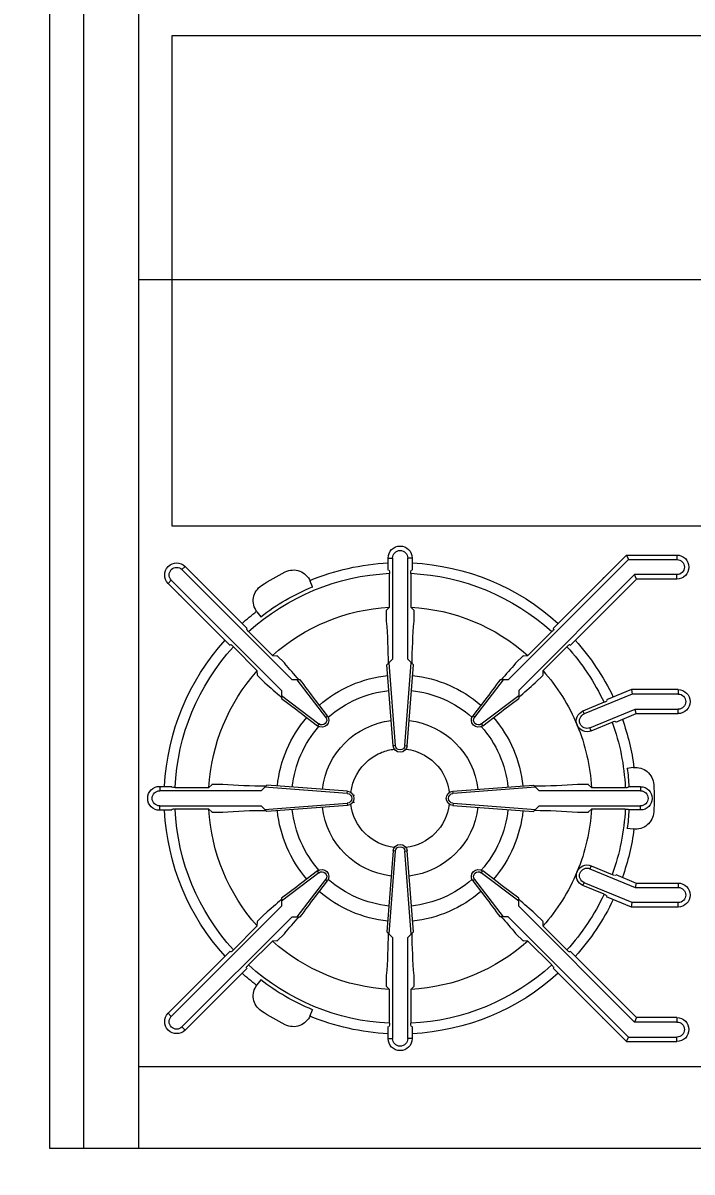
# Model space of a CAD drawing. Header units: inches. Extents: x -28708 to -16583, y 64755 to 66587.
# Drawn here: x -24711.7 to -24697.88, y 66130.5 to 66154.26 of the extents above; entities that cross this region are included whole.
import ezdxf

# ---------------------------------------------------------------- set-up
doc = ezdxf.new("R2010")
doc.units = ezdxf.units.IN
doc.header["$LTSCALE"] = 20
doc.header["$MEASUREMENT"] = 0
doc.linetypes.add('Ceter', pattern=[20, 6, -3, 2, -3, 6])
doc.linetypes.add('Solid', pattern=[0])
doc.layers.add('DIM', color=2, linetype='Continuous')
doc.layers.add('FIXTURES_ INTERIOR', color=1, linetype='Continuous', lineweight=5)
doc.layers.add('SPSHAPE_OUTLINE', color=7, linetype='Continuous', lineweight=0)
doc.styles.add('0.25 INCH', font='arial.ttf', dxfattribs={"height": 4})
doc.styles.add('Arial', font='arial.ttf')
doc.dimstyles.new('0.25 INCH', dxfattribs={"dimtxt": 4, "dimasz": 5, "dimexe": 3, "dimexo": 2, "dimgap": 1.5, "dimtad": 1, "dimdec": 3, "dimzin": 3, "dimdsep": 46, "dimlunit": 4, "dimtxsty": '0.25 INCH', "dimblk": 'ARCHTICK', "dimcen": 0.09, "dimclrd": 95, "dimclre": 8, "dimclrt": 30, "dimadec": 0, "dimazin": 0, "dimtfac": 0.65, "dimtdec": 3, "dimtofl": 0, "dimtmove": 2, "dimatfit": 3, "dimfxl": 0.18, "dimfrac": 1, "dimtolj": 1, "dimtzin": 0, "dimlwd": -1, "dimlwe": -1, "dimarcsym": 0})

# ---------------------------------------------------------------- blocks, each defined once
blk = doc.blocks.new('SP18')
at = {"layer": 'FIXTURES_ INTERIOR', "linetype": 'Solid'}
for p, q in [((-5.078, 3.032), (-5.078, 25.354)), ((5.055, 25.354), (5.055, 3.032)), ((-17.946, 0.5), (-17.946, 25.133)), ((-16.258, 2.341), (-16.258, 25.133)), ((-8.802, 13.723), (-8.802, 13.725)), ((-15.74, 12.426), (-15.74, 13.466)), ((-15.74, 13.466), (-15.648, 13.466)), ((-15.648, 12.464), (-15.648, 13.466)), ((-15.336, 13.466), (-15.336, 12.593)), ((-15.244, 13.466), (-15.336, 13.466)), ((-15.244, 13.466), (-15.244, 12.631)), ((-12.959, 13.493), (-12.959, 12.526)), ((-12.959, 13.493), (-12.867, 13.493)), ((-12.867, 13.493), (-12.867, 12.545)), ((-12.555, 12.607), (-12.555, 13.493)), ((-12.463, 13.493), (-12.555, 13.493)), ((-12.463, 12.625), (-12.463, 13.493)), ((-8.959, 12.625), (-8.959, 13.493)), ((-8.959, 13.493), (-8.867, 13.493)), ((-8.867, 12.607), (-8.867, 13.493)), ((-8.555, 13.493), (-8.555, 12.545)), ((-8.463, 13.493), (-8.555, 13.493)), ((-8.463, 13.493), (-8.463, 12.526)), ((-6.177, 13.466), (-6.177, 12.631)), ((-6.177, 13.466), (-6.085, 13.466)), ((-6.085, 13.466), (-6.085, 12.593)), ((-5.773, 12.464), (-5.773, 13.466)), ((-5.681, 13.466), (-5.773, 13.466)), ((-5.681, 12.426), (-5.681, 13.466)), ((-15.244, 12.631), (-15.336, 12.593)), ((-15.336, 12.593), (-12.943, 10.2)), ((-15.244, 12.631), (-13.873, 11.26)), ((-12.463, 12.625), (-12.555, 12.607)), ((-12.167, 11.67), (-12.555, 12.607)), ((-12.288, 12.203), (-12.463, 12.625)), ((-10.952, 12.716), (-10.952, 12.475)), ((-10.952, 12.716), (-10.867, 12.716)), ((-10.867, 10.622), (-10.867, 12.716)), ((-10.555, 12.716), (-10.555, 10.622)), ((-10.469, 12.716), (-10.555, 12.716)), ((-10.469, 12.475), (-10.469, 12.716)), ((-9.255, 11.67), (-8.867, 12.607)), ((-9.133, 12.203), (-8.959, 12.625)), ((-8.959, 12.625), (-8.867, 12.607)), ((-8.479, 10.2), (-6.085, 12.593)), ((-6.177, 12.631), (-7.548, 11.26)), ((-6.177, 12.631), (-6.085, 12.593)), ((-15.74, 12.426), (-15.648, 12.464)), ((-14.224, 10.909), (-15.74, 12.426)), ((-13.163, 9.979), (-15.648, 12.464)), ((-12.959, 12.526), (-12.867, 12.545)), ((-12.959, 12.526), (-12.746, 12.013)), ((-12.867, 12.545), (-12.455, 11.55)), ((-11.328, 12.44), (-11.345, 12.566)), ((-11.328, 12.44), (-11.335, 12.432)), ((-10.952, 12.475), (-10.938, 12.461)), ((-10.932, 12.4), (-10.932, 11.701)), ((-10.489, 11.701), (-10.489, 12.4)), ((-10.483, 12.461), (-10.469, 12.475)), ((-10.076, 12.566), (-10.093, 12.44)), ((-10.087, 12.432), (-10.093, 12.44)), ((-8.555, 12.545), (-8.967, 11.55)), ((-8.463, 12.526), (-8.675, 12.013)), ((-8.463, 12.526), (-8.555, 12.545)), ((-5.773, 12.464), (-8.258, 9.979)), ((-7.198, 10.909), (-5.681, 12.426)), ((-5.681, 12.426), (-5.773, 12.464)), ((-12.304, 12.19), (-12.301, 12.198)), ((-12.106, 11.695), (-12.286, 12.13)), ((-9.315, 11.695), (-9.135, 12.13)), ((-9.117, 12.19), (-9.121, 12.198)), ((-12.734, 12.019), (-12.725, 12.016)), ((-12.696, 11.961), (-12.516, 11.525)), ((-8.725, 11.961), (-8.906, 11.525)), ((-8.688, 12.019), (-8.696, 12.016)), ((-12.106, 11.695), (-12.167, 11.67)), ((-10.932, 11.701), (-10.991, 11.638)), ((-10.431, 11.638), (-10.489, 11.701)), ((-9.315, 11.695), (-9.255, 11.67)), ((-12.516, 11.525), (-12.455, 11.55)), ((-10.998, 11.41), (-10.998, 11.637)), ((-10.423, 11.637), (-10.423, 11.41)), ((-8.906, 11.525), (-8.967, 11.55)), ((-13.883, 11.251), (-13.883, 11.242)), ((-13.844, 11.194), (-13.349, 10.699)), ((-7.578, 11.194), (-8.072, 10.699)), ((-7.538, 11.251), (-7.538, 11.242)), ((-14.205, 10.92), (-14.214, 10.92)), ((-13.663, 10.386), (-14.157, 10.88)), ((-13.264, 10.697), (-13.349, 10.699)), ((-13.258, 10.701), (-13.097, 10.54)), ((-8.324, 10.54), (-8.163, 10.701)), ((-8.072, 10.699), (-8.157, 10.697)), ((-7.759, 10.386), (-7.264, 10.88)), ((-7.216, 10.92), (-7.207, 10.92)), ((-10.867, 10.622), (-10.984, 10.505)), ((-10.856, 8.836), (-10.984, 10.505)), ((-10.81, 8.84), (-10.941, 10.548)), ((-10.481, 10.548), (-10.611, 8.84)), ((-10.565, 8.836), (-10.438, 10.505)), ((-10.555, 10.622), (-10.438, 10.505)), ((-13.504, 10.134), (-13.665, 10.295)), ((-13.663, 10.386), (-13.66, 10.3)), ((-7.757, 10.295), (-7.918, 10.134)), ((-7.761, 10.3), (-7.759, 10.386)), ((-13.163, 9.979), (-13.163, 9.811)), ((-12.943, 10.2), (-12.774, 10.2)), ((-12.838, 10.2), (-12.249, 9.425)), ((-9.173, 9.425), (-8.583, 10.2)), ((-8.479, 10.2), (-8.647, 10.2)), ((-8.258, 9.979), (-8.258, 9.811)), ((-12.389, 9.285), (-13.163, 9.875)), ((-12.46, 9.779), (-12.212, 9.453)), ((-9.209, 9.453), (-8.961, 9.779)), ((-8.258, 9.875), (-9.032, 9.285)), ((-12.417, 9.249), (-12.743, 9.497)), ((-12.389, 9.285), (-12.417, 9.249)), ((-12.249, 9.425), (-12.212, 9.453)), ((-9.173, 9.425), (-9.209, 9.453)), ((-9.032, 9.285), (-9.005, 9.249)), ((-8.678, 9.497), (-9.005, 9.249)), ((-10.81, 8.84), (-10.856, 8.836)), ((-10.611, 8.84), (-10.565, 8.836)), ((-15.68, 7.995), (-15.68, 7.903)), ((-15.431, 7.995), (-15.68, 7.995)), ((-15.68, 7.903), (-13.586, 7.903)), ((-15.425, 7.975), (-15.431, 7.981)), ((-14.664, 7.969), (-15.363, 7.969)), ((-14.602, 8.027), (-14.664, 7.969)), ((-14.601, 8.035), (-14.373, 8.035)), ((-13.586, 7.903), (-13.469, 8.02)), ((-13.512, 7.977), (-11.803, 7.847)), ((-13.469, 8.02), (-11.799, 7.893)), ((-11.803, 7.847), (-11.799, 7.893)), ((-9.622, 7.893), (-7.953, 8.02)), ((-9.618, 7.847), (-9.622, 7.893)), ((-9.618, 7.847), (-7.91, 7.977)), ((-7.953, 8.02), (-7.836, 7.903)), ((-7.836, 7.903), (-5.742, 7.903)), ((-7.048, 8.035), (-6.821, 8.035)), ((-6.757, 7.969), (-6.82, 8.027)), ((-6.058, 7.969), (-6.757, 7.969)), ((-5.99, 7.981), (-5.997, 7.975)), ((-5.742, 7.995), (-5.991, 7.995)), ((-5.742, 7.995), (-5.742, 7.903)), ((-11.803, 7.648), (-13.512, 7.517)), ((-11.803, 7.648), (-11.799, 7.602)), ((-9.618, 7.648), (-9.622, 7.602)), ((-7.91, 7.517), (-9.618, 7.648)), ((-13.586, 7.591), (-15.68, 7.591)), ((-15.68, 7.499), (-15.68, 7.591)), ((-15.68, 7.499), (-15.431, 7.499)), ((-15.431, 7.513), (-15.425, 7.52)), ((-15.363, 7.526), (-14.664, 7.526)), ((-14.664, 7.526), (-14.602, 7.467)), ((-14.373, 7.46), (-14.601, 7.46)), ((-13.469, 7.474), (-13.586, 7.591)), ((-11.799, 7.602), (-13.469, 7.474)), ((-9.622, 7.602), (-7.953, 7.474)), ((-7.836, 7.591), (-7.953, 7.474)), ((-5.742, 7.591), (-7.836, 7.591)), ((-6.821, 7.46), (-7.048, 7.46)), ((-6.82, 7.467), (-6.757, 7.526)), ((-6.757, 7.526), (-6.058, 7.526)), ((-5.997, 7.52), (-5.99, 7.513)), ((-5.991, 7.499), (-5.742, 7.499)), ((-5.742, 7.499), (-5.742, 7.591)), ((-10.856, 6.658), (-10.984, 4.989)), ((-10.941, 4.946), (-10.81, 6.655)), ((-10.81, 6.655), (-10.856, 6.658)), ((-10.611, 6.655), (-10.565, 6.658)), ((-10.611, 6.655), (-10.481, 4.946)), ((-10.565, 6.658), (-10.438, 4.989)), ((-13.163, 5.62), (-12.389, 6.209)), ((-12.743, 5.998), (-12.417, 6.246)), ((-12.389, 6.209), (-12.417, 6.246)), ((-9.032, 6.209), (-9.005, 6.246)), ((-9.032, 6.209), (-8.258, 5.62)), ((-9.005, 6.246), (-8.678, 5.998)), ((-15.08, 5.945), (-15.084, 5.936)), ((-12.249, 6.069), (-12.838, 5.295)), ((-12.212, 6.041), (-12.46, 5.715)), ((-12.249, 6.069), (-12.212, 6.041)), ((-9.173, 6.069), (-9.209, 6.041)), ((-8.961, 5.715), (-9.209, 6.041)), ((-8.583, 5.295), (-9.173, 6.069)), ((-6.337, 5.936), (-6.341, 5.945)), ((-15.201, 5.887), (-15.084, 5.936)), ((-6.337, 5.936), (-6.22, 5.887)), ((-15.439, 3.239), (-13.163, 5.515)), ((-13.163, 5.515), (-13.163, 5.684)), ((-8.258, 5.684), (-8.258, 5.515)), ((-8.258, 5.515), (-5.982, 3.239)), ((-12.943, 5.295), (-15.219, 3.018)), ((-13.665, 5.2), (-13.504, 5.361)), ((-12.774, 5.295), (-12.943, 5.295)), ((-8.479, 5.295), (-8.647, 5.295)), ((-6.203, 3.018), (-8.479, 5.295)), ((-7.918, 5.361), (-7.757, 5.2)), ((-14.157, 4.614), (-13.663, 5.109)), ((-13.66, 5.194), (-13.663, 5.109)), ((-7.759, 5.109), (-7.761, 5.194)), ((-7.264, 4.614), (-7.759, 5.109)), ((-14.466, 4.866), (-14.567, 4.788)), ((-14.466, 4.866), (-14.456, 4.864)), ((-13.349, 4.795), (-13.844, 4.301)), ((-13.349, 4.795), (-13.264, 4.798)), ((-13.097, 4.954), (-13.258, 4.793)), ((-10.867, 4.872), (-10.984, 4.989)), ((-10.867, 2.778), (-10.867, 4.872)), ((-10.438, 4.989), (-10.555, 4.872)), ((-10.555, 4.872), (-10.555, 2.778)), ((-8.163, 4.793), (-8.324, 4.954)), ((-8.157, 4.798), (-8.072, 4.795)), ((-8.072, 4.795), (-7.578, 4.301)), ((-6.966, 4.864), (-6.955, 4.866)), ((-6.855, 4.788), (-6.955, 4.866)), ((-15.504, 3.304), (-14.224, 4.585)), ((-14.214, 4.575), (-14.205, 4.575)), ((-7.207, 4.575), (-7.216, 4.575)), ((-5.917, 3.304), (-7.198, 4.585)), ((-13.873, 4.234), (-15.154, 2.953)), ((-13.883, 4.253), (-13.883, 4.244)), ((-10.998, 3.857), (-10.998, 4.085)), ((-10.423, 4.085), (-10.423, 3.857)), ((-7.548, 4.234), (-6.267, 2.953)), ((-7.538, 4.253), (-7.538, 4.244)), ((-10.991, 3.856), (-10.932, 3.794)), ((-10.489, 3.794), (-10.431, 3.856)), ((-10.932, 3.794), (-10.932, 3.095)), ((-10.489, 3.095), (-10.489, 3.794)), ((-15.504, 3.304), (-15.439, 3.239)), ((-5.917, 3.304), (-5.982, 3.239)), ((-15.154, 2.953), (-15.219, 3.018)), ((-10.959, 3.027), (-10.959, 2.778)), ((-10.938, 3.033), (-10.945, 3.027)), ((-10.477, 3.027), (-10.483, 3.033)), ((-10.463, 2.778), (-10.463, 3.027)), ((-6.267, 2.953), (-6.203, 3.018)), ((5.055, 3.032), (-5.078, 3.032)), ((-10.959, 2.778), (-10.867, 2.778)), ((-10.463, 2.778), (-10.555, 2.778)), ((17.977, 2.341), (-17.946, 2.341)), ((-17.946, 1.212), (17.977, 1.212)), ((17.977, 0.5), (-17.946, 0.5))]:
    blk.add_line(p, q, dxfattribs=at)
for centre, radius, start, end in [((-15.492, 13.466), 0.248, 0, 180), ((-15.492, 13.466), 0.156, 0, 180), ((-12.711, 13.493), 0.248, 0, 180), ((-12.711, 13.493), 0.156, 0, 180), ((-8.711, 13.493), 0.248, 0, 180), ((-8.711, 13.493), 0.156, 0, 180), ((-5.929, 13.466), 0.248, 0, 180), ((-5.929, 13.466), 0.156, 0, 180), ((-10.973, 12.615), 0.375, 93.1214, 187.54), ((-10.711, 7.749), 5.248, 86.9091, 93.0882), ((-10.711, 12.716), 0.241, 0, 180), ((-10.711, 12.716), 0.156, 0, 180), ((-10.448, 12.615), 0.375, 352.46, 86.9141), ((-10.709, 7.742), 4.88, 97.5063, 109.5806), ((-10.707, 7.726), 4.679, 92.764, 109.728), ((-10.727, 7.941), 4.54, 92.8429, 97.6158), ((-11.242, 12.404), 0.31, 359.1347, 11.2295), ((-10.359, 12.421), 0.132, 160.4179, 189.322), ((-10.71, 7.748), 4.657, 70.2323, 87.2774), ((-10.694, 7.941), 4.54, 82.3842, 87.1571), ((-10.712, 7.742), 4.88, 70.4194, 82.4937), ((-15.092, 12.116), 0.259, 37.8941, 52.0294), ((-10.734, 7.782), 4.834, 115.348, 132.1589), ((-12.178, 12.198), 0.127, 188.6621, 212.3101), ((-9.41, 12.25), 0.3, 336.4621, 347.833), ((-10.714, 7.744), 4.88, 47.9187, 64.5708), ((-6.35, 12.137), 0.23, 127.0416, 142.9584), ((-15.08, 12.129), 0.259, 217.9706, 232.1059), ((-10.723, 7.767), 4.635, 115.1909, 132.3189), ((-12.967, 11.856), 0.29, 21.1072, 33.5958), ((-8.597, 11.931), 0.132, 138.7133, 166.8208), ((-10.71, 7.748), 4.657, 47.722, 64.7687), ((-6.342, 12.129), 0.259, 307.9371, 322.0629), ((-12.311, 11.61), 0.156, 202.5226, 22.5226), ((-10.709, 7.739), 3.968, 93.2317, 112.4824), ((-12.311, 11.61), 0.222, 292.4977, 22.4977), ((-10.713, 7.739), 3.968, 67.5143, 86.7648), ((-9.111, 11.61), 0.222, 157.5368, 247.6199), ((-9.11, 11.61), 0.156, 157.5609, 337.5609), ((-10.716, 7.756), 3.95, 112.4782, 131.8155), ((-12.311, 11.61), 0.221, 202.5464, 292.5807), ((-22.039, 10.487), 11.08, 0.2227, 4.8051), ((0.433, 10.5), 10.895, 175.1559, 179.8408), ((-9.11, 11.61), 0.222, 247.5023, 337.5023), ((-10.706, 7.756), 3.95, 48.1818, 67.5185), ((-13.766, 11.302), 0.133, 208.1286, 234.253), ((-7.802, 11.423), 0.321, 314.3786, 325.3715), ((-10.714, 7.749), 4.872, 137.9072, 177.1048), ((-10.711, 7.747), 4.875, 2.919, 42.0829), ((-10.711, 7.748), 4.657, 137.7241, 177.2743), ((-14.364, 10.683), 0.286, 43.6419, 56.2143), ((-7.159, 10.806), 0.129, 116.3688, 144.8193), ((-10.714, 7.746), 4.661, 2.7444, 42.257), ((-5.841, 16.633), 9.475, 220.0193, 222.7584), ((-14.487, 15.669), 8.018, 316.9934, 320.2302), ((-10.709, 7.747), 3.961, 138.2255, 176.7882), ((-10.711, 7.749), 2.549, 95.7458, 130.9169), ((-10.71, 7.749), 2.548, 49.0722, 84.247), ((-10.712, 7.746), 3.961, 3.2227, 41.7846), ((-18.277, 4.376), 7.48, 46.8649, 50.3428), ((9.798, 26.713), 27.968, 216.188, 217.2629), ((-36.797, 30.886), 34.933, 322.8291, 323.6893), ((-2.329, 3.45), 8.713, 129.9015, 132.885), ((-29.676, -12.761), 27.968, 52.7371, 53.812), ((-10.711, 7.749), 2.238, 95.9394, 131.5273), ((-10.71, 7.749), 2.238, 48.4727, 84.0606), ((5.467, -9.025), 23.307, 126.0799, 127.3697), ((-10.713, 7.748), 2.548, 139.0722, 174.247), ((-12.329, 9.365), 0.146, 232.9561, 36.9086), ((-12.328, 9.365), 0.0999, 232.9044, 37.0956), ((-10.711, 7.748), 1.617, 96.5606, 173.448), ((-10.711, 7.747), 1.618, 6.575, 83.4164), ((-9.093, 9.365), 0.146, 142.7621, 307.121), ((-9.094, 9.365), 0.0999, 142.6211, 307.4054), ((-10.715, 7.746), 2.554, 5.7831, 40.8749), ((-10.712, 7.748), 2.238, 138.4727, 174.0606), ((-10.714, 7.746), 2.243, 5.9827, 41.4863), ((-10.711, 8.847), 0.146, 184.3542, 355.6458), ((-10.711, 8.847), 0.0999, 184.3771, 355.6229), ((-10.71, 7.747), 1.024, 96.7219, 173.2644), ((-10.711, 7.747), 1.024, 29.417, 83.2644), ((-10.716, 7.746), 1.029, 6.7595, 29.3555), ((-15.68, 7.747), 0.248, 90, 270), ((-15.68, 7.747), 0.156, 90, 270), ((-15.384, 8.1), 0.133, 252.2351, 279.2534), ((-13.446, 19.259), 11.263, 265.277, 269.7584), ((-11.811, 7.747), 0.0999, 274.2364, 85.4823), ((-11.811, 7.747), 0.146, 274.3542, 85.6458), ((-9.611, 7.747), 0.146, 94.3542, 265.6458), ((-9.611, 7.747), 0.0999, 94.3771, 265.6229), ((-7.965, 18.947), 10.951, 270.1931, 274.8025), ((-6.052, 8.251), 0.282, 268.6503, 281.3197), ((-5.742, 7.747), 0.248, 270, 90), ((-5.742, 7.747), 0.156, 270, 90), ((-10.711, 7.747), 1.024, 186.7235, 263.3054), ((-10.745, 7.757), 1.059, 338.5841, 352.9955), ((-10.715, 7.747), 4.871, 182.9104, 202.5163), ((-15.37, 7.244), 0.282, 88.6503, 101.3197), ((-10.711, 7.747), 4.657, 182.7288, 222.2782), ((-10.713, 7.747), 3.957, 183.2014, 221.8087), ((-13.453, -3.452), 10.951, 90.2098, 94.8192), ((-10.712, 7.747), 2.549, 185.7513, 220.9211), ((-10.712, 7.747), 2.238, 185.9394, 221.5273), ((-10.711, 7.747), 1.617, 186.6406, 263.4567), ((-10.711, 7.748), 1.618, 276.5836, 353.425), ((-10.721, 7.753), 1.036, 320.59, 338.2668), ((-10.714, 7.749), 2.243, 318.5137, 354.0173), ((-10.71, 7.747), 2.549, 319.0826, 354.2492), ((-7.962, -3.452), 10.951, 85.2127, 89.8223), ((-10.712, 7.748), 3.961, 318.2154, 356.7773), ((-10.714, 7.749), 4.661, 317.7408, 357.2525), ((-10.723, 7.75), 4.887, 337.5188, 357.0563), ((-6.037, 7.403), 0.125, 71.2434, 100.1127), ((-10.712, 7.75), 1.026, 276.762, 320.4196), ((-10.711, 6.647), 0.146, 4.3542, 175.6458), ((-10.711, 6.647), 0.0999, 4.3771, 175.6229), ((-10.728, 6.801), 0.0714, 178.2163, 206.9193), ((-10.716, 6.802), 0.0748, 341.2077, 359.8115), ((-12.328, 6.13), 0.146, 322.802, 127.1794), ((-12.328, 6.13), 0.1, 322.6801, 127.4911), ((-9.094, 6.13), 0.146, 52.6082, 217.3918), ((-9.094, 6.13), 0.1, 52.4829, 217.4054), ((-33.857, 33.86), 34.959, 306.2948, 307.1547), ((-10.709, 7.75), 2.243, 228.5137, 264.0173), ((-10.712, 7.75), 2.243, 275.9827, 311.4863), ((8.255, 28.256), 27.968, 232.7378, 233.8127), ((-15.058, 5.541), 0.375, 112.4926, 206.9181), ((-10.696, 7.756), 4.75, 202.5279, 217.4754), ((9.777, -11.212), 27.947, 142.7214, 143.7966), ((-10.709, 7.751), 2.553, 229.1184, 264.2152), ((-10.712, 7.751), 2.554, 275.7886, 310.8791), ((-31.219, -11.218), 27.968, 36.1873, 37.2622), ((-10.75, 7.77), 4.779, 322.5713, 337.4278), ((-6.364, 5.541), 0.375, 333.0819, 67.5074), ((-20.245, 13.351), 10.455, 310.1512, 312.6374), ((-3.144, 11.119), 7.48, 226.8649, 230.3428), ((-10.713, 7.745), 5.247, 206.9003, 213.0804), ((-7.364, 0.204), 7.446, 136.8682, 140.3542), ((-16.301, -1.768), 10.431, 40.1221, 42.6111), ((-10.86, 7.832), 5.422, 327.0196, 333), ((-14.795, 5.087), 0.375, 213.1797, 307.4404), ((-10.49, 7.93), 5.161, 217.6167, 221.9507), ((-10.71, 7.749), 3.962, 228.2202, 266.7813), ((-22.723, 5.037), 11.764, 355.3269, 359.6489), ((-10.712, 7.749), 3.961, 273.2227, 311.7846), ((0.433, 4.995), 10.895, 180.1592, 184.8441), ((-10.684, 7.724), 4.839, 317.9058, 322.5282), ((-6.626, 5.087), 0.375, 232.5894, 326.8408), ((-14.268, 4.695), 0.137, 297.2996, 323.8896), ((-7.08, 4.784), 0.25, 222.7699, 237.1531), ((-13.681, 4.124), 0.241, 132.514, 147.1873), ((-10.709, 7.751), 4.661, 227.743, 267.2556), ((-10.712, 7.751), 4.661, 272.7475, 312.2592), ((-7.656, 4.193), 0.133, 28.0787, 54.1671), ((-10.71, 7.748), 4.876, 227.9189, 267.0813), ((-10.711, 7.748), 4.876, 272.9216, 312.0833), ((-6.342, 3.366), 0.259, 37.8941, 52.0294), ((-15.329, 3.129), 0.248, 134.9598, 314.9598), ((-15.329, 3.129), 0.156, 134.9361, 314.9361), ((-11.063, 3.074), 0.132, 340.3175, 9.2167), ((-10.182, 3.091), 0.307, 179.1743, 191.3099), ((-6.329, 3.378), 0.259, 217.9706, 232.1059), ((-6.092, 3.129), 0.248, 225, 45), ((-6.092, 3.129), 0.156, 225, 45), ((-10.711, 2.778), 0.248, 180, 0), ((-10.711, 2.778), 0.156, 180, 0)]:
    blk.add_arc(centre, radius, start, end, dxfattribs=at)
blk = doc.blocks.new('_ArchTick')
at = {"color": 0, "linetype": 'ByBlock', "const_width": 0.15}
blk.add_lwpolyline([(-0.5, -0.5), (0.5, 0.5)], dxfattribs=at)
blk = doc.blocks.new('*D323')
at = {"layer": 'DEFPOINTS', "color": 0, "linetype": 'ByBlock', "lineweight": -2, "transparency": 16777216}
for p in [(-24539.641, 66464.223), (-24837.655, 65660.224), (-24717.655, 65660.224)]:
    blk.add_point(p, dxfattribs=at)
at = {"layer": 'DIM', "color": 8, "transparency": 16777216}
for p, q in [((-24541.641, 66464.223), (-24840.655, 66464.223)), ((-24719.655, 65660.224), (-24840.655, 65660.224))]:
    blk.add_line(p, q, dxfattribs=at)
at = {"layer": 'DIM', "color": 95, "transparency": 16777216}
blk.add_line((-24837.655, 66464.223), (-24837.655, 65660.224), dxfattribs=at)
at = {"layer": 'DIM', "color": 95, "linetype": 'ByBlock', "transparency": 16777216, "xscale": 5, "yscale": 5, "zscale": 5}
for p, rotation in [((-24837.655, 66464.223), 90), ((-24837.655, 65660.224), 270)]:
    blk.add_blockref('_ArchTick', p, dxfattribs=dict(at, rotation=rotation))
at = {"layer": 'DIM', "color": 30, "linetype": 'ByBlock', "lineweight": -2, "transparency": 16777216, "insert": (-24841.197, 66062.223), "char_height": 4, "attachment_point": 5, "rotation": 90, "style": 'Arial'}
blk.add_mtext('\\A1;67\'-0"', dxfattribs=at)

msp = doc.modelspace()

# ---------------------------------------------------------------- linework, layer by layer
at = {"layer": 'SPSHAPE_OUTLINE', "color": 9, "linetype": 'Ceter'}
msp.add_line((-24709.3166, 66148.9508), (-24562.6862, 66148.9508), dxfattribs=at)

# ---------------------------------------------------------------- block references
at = {"layer": 'FIXTURES_ INTERIOR', "linetype": 'Solid', "xscale": -1, "rotation": 270}
msp.add_blockref('SP18', (-24711.6549, 66148.9358), dxfattribs=at)

# ---------------------------------------------------------------- dimensions: what is measured, and where the dimension line sits
at = {"layer": 'DIM', "linetype": 'ByBlock', "lineweight": -2}
dim = msp.add_linear_dim(base=(-24837.65492, 65660.22419), p1=(-24539.64089, 66464.22271), p2=(-24717.65492, 65660.22419), angle=90, dimstyle='0.25 INCH', override={"dimtxsty": 'Arial'}, dxfattribs=at)
dim.commit()
dim.dimension.update_dxf_attribs({"geometry": '*D323', "text_midpoint": (-24841.19721, 66062.22345)})

doc.saveas('drawing.dxf')
